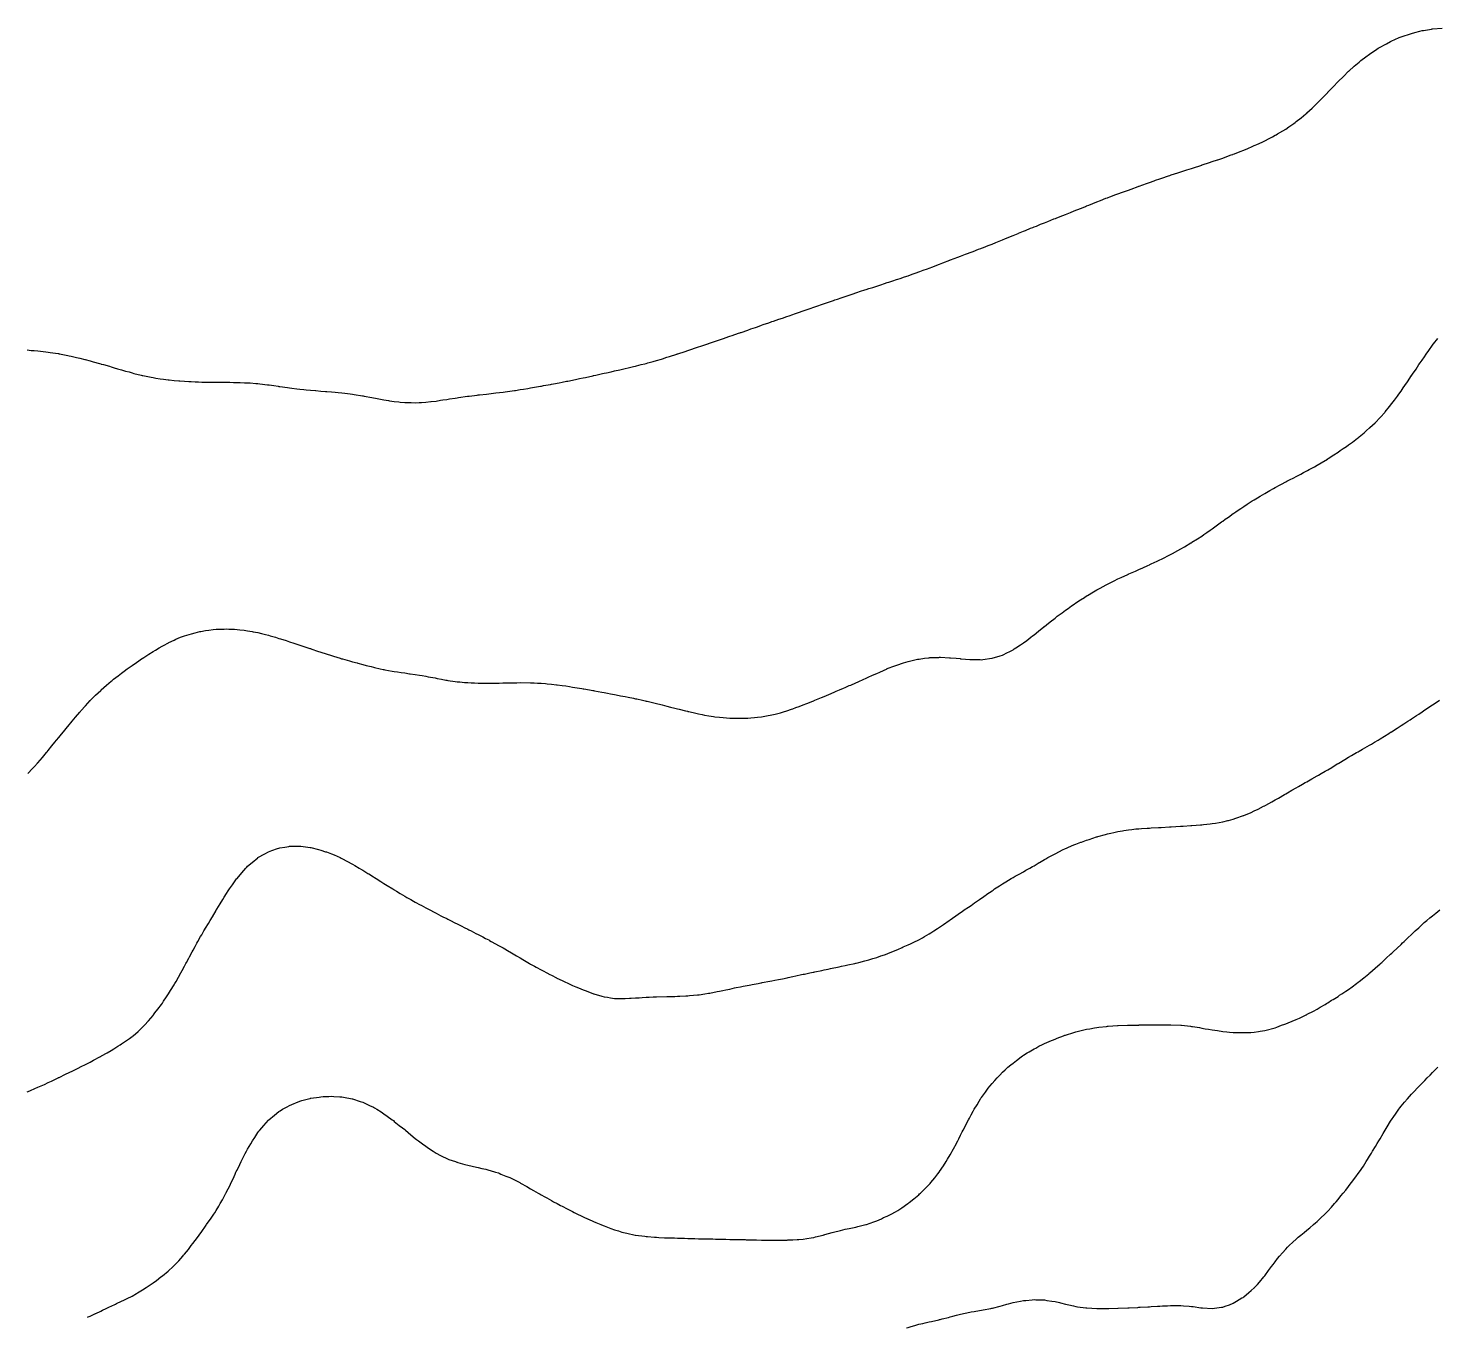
# Model space of a CAD drawing. Extents: x -717077 to -715000, y -984627 to -984000.
# Drawn here: x -715283.4 to -715149.2, y -984488.3 to -984364.4 of the extents above; entities that cross this region are included whole.
import ezdxf

# ---------------------------------------------------------------- set-up
doc = ezdxf.new("R2010")
doc.units = 0
doc.layers.add('buffer_B1_0_1_clip', color=7, linetype='Continuous')

msp = doc.modelspace()

# ---------------------------------------------------------------- linework, layer by layer
at = {"layer": 'buffer_B1_0_1_clip'}
for points in [[(-715283.49, -984395.1), (-715283.13, -984395.14), (-715282.83, -984395.16), (-715282.49, -984395.19), (-715282.22, -984395.23), (-715281.72, -984395.28), (-715281.49, -984395.31), (-715281.32, -984395.33), (-715280.55, -984395.45), (-715280.49, -984395.45), (-715280.46, -984395.46), (-715280.25, -984395.5), (-715279.62, -984395.62), (-715279.49, -984395.65), (-715279.3, -984395.69), (-715278.8, -984395.81), (-715278.49, -984395.88), (-715278, -984396.01), (-715277.98, -984396.02), (-715277.49, -984396.15), (-715277.21, -984396.22), (-715276.6, -984396.39), (-715276.49, -984396.42), (-715276.43, -984396.44), (-715276.22, -984396.5), (-715275.66, -984396.66), (-715275.49, -984396.71), (-715275.19, -984396.8), (-715274.88, -984396.89), (-715274.49, -984397.01), (-715274.11, -984397.11), (-715273.79, -984397.2), (-715273.49, -984397.28), (-715273.32, -984397.33), (-715272.62, -984397.5), (-715272.52, -984397.53), (-715272.49, -984397.53), (-715272.46, -984397.54), (-715271.69, -984397.7), (-715271.49, -984397.73), (-715271.22, -984397.78), (-715270.83, -984397.84), (-715270.49, -984397.89), (-715270.06, -984397.94), (-715269.95, -984397.95), (-715269.49, -984398), (-715269.04, -984398.04), (-715268.94, -984398.05), (-715268.49, -984398.09), (-715268.1, -984398.11), (-715267.87, -984398.12), (-715267.49, -984398.14), (-715267.15, -984398.15), (-715266.83, -984398.16), (-715266.49, -984398.17), (-715266.17, -984398.18), (-715265.82, -984398.18), (-715265.49, -984398.18), (-715265.17, -984398.18), (-715264.82, -984398.18), (-715264.49, -984398.18), (-715264.17, -984398.18), (-715263.81, -984398.19), (-715263.49, -984398.19), (-715263.19, -984398.2), (-715262.78, -984398.22), (-715262.49, -984398.23), (-715262.24, -984398.25), (-715261.7, -984398.29), (-715261.49, -984398.31), (-715261.32, -984398.33), (-715260.58, -984398.42), (-715260.49, -984398.43), (-715260.43, -984398.44), (-715259.97, -984398.5), (-715259.56, -984398.56), (-715259.49, -984398.57), (-715259.41, -984398.59), (-715258.68, -984398.69), (-715258.49, -984398.72), (-715258.25, -984398.75), (-715257.8, -984398.81), (-715257.49, -984398.84), (-715257.11, -984398.88), (-715256.9, -984398.9), (-715256.49, -984398.94), (-715256.01, -984398.98), (-715255.98, -984398.98), (-715255.49, -984399.02), (-715255.05, -984399.06), (-715254.93, -984399.07), (-715254.49, -984399.1), (-715254.13, -984399.14), (-715253.83, -984399.16), (-715253.49, -984399.2), (-715253.22, -984399.23), (-715252.7, -984399.29), (-715252.49, -984399.32), (-715252.33, -984399.34), (-715251.52, -984399.47), (-715251.49, -984399.48), (-715251.47, -984399.48), (-715251.37, -984399.5), (-715250.63, -984399.64), (-715250.49, -984399.67), (-715250.28, -984399.71), (-715249.8, -984399.8), (-715249.49, -984399.86), (-715249.06, -984399.93), (-715248.94, -984399.95), (-715248.49, -984400.02), (-715248.06, -984400.06), (-715247.92, -984400.08), (-715247.49, -984400.11), (-715247.11, -984400.12), (-715246.87, -984400.12), (-715246.49, -984400.13), (-715246.11, -984400.11), (-715245.89, -984400.1), (-715245.49, -984400.08), (-715245.02, -984400.03), (-715244.97, -984400.02), (-715244.49, -984399.97), (-715244.09, -984399.9), (-715243.87, -984399.87), (-715243.49, -984399.82), (-715243.22, -984399.77), (-715242.68, -984399.69), (-715242.49, -984399.66), (-715242.36, -984399.64), (-715241.52, -984399.52), (-715241.49, -984399.52), (-715241.48, -984399.52), (-715241.34, -984399.5), (-715240.59, -984399.41), (-715240.49, -984399.39), (-715240.37, -984399.38), (-715239.69, -984399.3), (-715239.24, -984399.25), (-715238.8, -984399.2), (-715238.1, -984399.11), (-715237.91, -984399.09), (-715237.49, -984399.03), (-715237.03, -984398.96), (-715236.94, -984398.95), (-715236.49, -984398.88), (-715236.16, -984398.83), (-715235.75, -984398.76), (-715235.49, -984398.72), (-715235.31, -984398.69), (-715234.54, -984398.55), (-715234.49, -984398.54), (-715234.46, -984398.54), (-715234.26, -984398.5), (-715233.61, -984398.38), (-715233.49, -984398.36), (-715233.31, -984398.32), (-715232.77, -984398.22), (-715232.49, -984398.16), (-715232.08, -984398.08), (-715231.94, -984398.06), (-715231.49, -984397.97), (-715231.1, -984397.89), (-715230.82, -984397.83), (-715230.49, -984397.77), (-715230.27, -984397.72), (-715229.55, -984397.56), (-715229.49, -984397.55), (-715229.45, -984397.54), (-715229.29, -984397.5), (-715228.64, -984397.36), (-715228.49, -984397.32), (-715228.26, -984397.27), (-715227.82, -984397.17), (-715227.49, -984397.1), (-715227, -984396.99), (-715226.98, -984396.98), (-715226.49, -984396.87), (-715226.19, -984396.8), (-715225.67, -984396.68), (-715225.49, -984396.63), (-715225.39, -984396.61), (-715224.96, -984396.5), (-715224.59, -984396.41), (-715224.49, -984396.38), (-715224.33, -984396.34), (-715223.8, -984396.2), (-715223.49, -984396.11), (-715223.02, -984395.97), (-715222.93, -984395.94), (-715222.49, -984395.8), (-715222.26, -984395.73), (-715221.56, -984395.5), (-715221.51, -984395.48), (-715221.49, -984395.48), (-715221.46, -984395.47), (-715220.76, -984395.24), (-715220.49, -984395.15), (-715220.01, -984394.99), (-715219.96, -984394.97), (-715219.49, -984394.81), (-715219.26, -984394.74), (-715218.58, -984394.5), (-715218.52, -984394.48), (-715218.49, -984394.47), (-715218.45, -984394.46), (-715217.76, -984394.23), (-715217.49, -984394.14), (-715217.02, -984393.98), (-715216.94, -984393.95), (-715216.49, -984393.8), (-715216.27, -984393.72), (-715215.66, -984393.5), (-715215.53, -984393.46), (-715215.49, -984393.45), (-715215.41, -984393.42), (-715214.79, -984393.2), (-715214.49, -984393.1), (-715214.05, -984392.95), (-715213.87, -984392.88), (-715213.49, -984392.75), (-715213.31, -984392.68), (-715212.79, -984392.5), (-715212.57, -984392.43), (-715212.49, -984392.4), (-715212.34, -984392.35), (-715211.82, -984392.17), (-715211.49, -984392.06), (-715211.07, -984391.92), (-715210.83, -984391.83), (-715210.49, -984391.72), (-715210.33, -984391.66), (-715209.87, -984391.5), (-715209.59, -984391.41), (-715209.49, -984391.37), (-715209.3, -984391.31), (-715208.84, -984391.15), (-715208.49, -984391.03), (-715208.1, -984390.89), (-715207.77, -984390.78), (-715207.36, -984390.63), (-715206.99, -984390.5), (-715206.62, -984390.38), (-715206.49, -984390.33), (-715206.24, -984390.25), (-715205.87, -984390.12), (-715205.49, -984390), (-715205.12, -984389.87), (-715204.73, -984389.74), (-715204.49, -984389.66), (-715204.38, -984389.62), (-715204.03, -984389.5), (-715203.62, -984389.37), (-715203.49, -984389.33), (-715203.24, -984389.25), (-715202.87, -984389.13), (-715202.49, -984389.01), (-715202.11, -984388.89), (-715201.76, -984388.77), (-715201.49, -984388.68), (-715201.35, -984388.64), (-715200.94, -984388.5), (-715200.6, -984388.39), (-715200.49, -984388.35), (-715200.27, -984388.28), (-715199.85, -984388.14), (-715199.49, -984388.02), (-715199.11, -984387.88), (-715198.74, -984387.75), (-715198.49, -984387.66), (-715198.38, -984387.62), (-715198.07, -984387.5), (-715197.65, -984387.35), (-715197.49, -984387.29), (-715197.15, -984387.16), (-715196.92, -984387.07), (-715196.49, -984386.91), (-715196.2, -984386.8), (-715195.53, -984386.53), (-715195.49, -984386.52), (-715195.48, -984386.52), (-715195.44, -984386.5), (-715194.75, -984386.25), (-715194.49, -984386.15), (-715194.02, -984385.97), (-715193.94, -984385.94), (-715193.49, -984385.78), (-715193.29, -984385.7), (-715192.77, -984385.5), (-715192.57, -984385.43), (-715192.49, -984385.4), (-715192.32, -984385.33), (-715191.85, -984385.15), (-715191.49, -984385.01), (-715191.13, -984384.86), (-715190.65, -984384.66), (-715190.49, -984384.59), (-715190.43, -984384.57), (-715190.27, -984384.5), (-715189.72, -984384.28), (-715189.49, -984384.19), (-715189.01, -984383.99), (-715188.96, -984383.97), (-715188.49, -984383.78), (-715188.3, -984383.7), (-715187.83, -984383.5), (-715187.59, -984383.41), (-715187.49, -984383.37), (-715187.27, -984383.28), (-715186.87, -984383.12), (-715186.49, -984382.97), (-715186.16, -984382.84), (-715185.6, -984382.61), (-715185.49, -984382.57), (-715185.45, -984382.55), (-715185.33, -984382.5), (-715184.73, -984382.27), (-715184.49, -984382.17), (-715184.01, -984381.98), (-715183.95, -984381.96), (-715183.49, -984381.77), (-715183.3, -984381.7), (-715182.82, -984381.5), (-715182.59, -984381.41), (-715182.49, -984381.37), (-715182.28, -984381.29), (-715181.87, -984381.13), (-715181.49, -984380.98), (-715181.15, -984380.84), (-715180.63, -984380.64), (-715180.49, -984380.59), (-715180.43, -984380.56), (-715180.27, -984380.5), (-715179.7, -984380.29), (-715179.49, -984380.21), (-715179.04, -984380.05), (-715178.97, -984380.02), (-715178.49, -984379.85), (-715178.24, -984379.76), (-715177.55, -984379.5), (-715177.51, -984379.49), (-715177.49, -984379.48), (-715177.46, -984379.47), (-715176.77, -984379.22), (-715176.49, -984379.12), (-715176.03, -984378.96), (-715175.91, -984378.92), (-715175.49, -984378.77), (-715175.29, -984378.71), (-715174.68, -984378.5), (-715174.54, -984378.45), (-715174.49, -984378.44), (-715174.4, -984378.41), (-715173.78, -984378.21), (-715173.49, -984378.11), (-715173.03, -984377.97), (-715172.92, -984377.93), (-715172.49, -984377.79), (-715172.27, -984377.72), (-715171.58, -984377.5), (-715171.51, -984377.48), (-715171.49, -984377.47), (-715171.45, -984377.46), (-715170.76, -984377.23), (-715170.49, -984377.14), (-715170.01, -984376.98), (-715169.95, -984376.96), (-715169.49, -984376.8), (-715169.27, -984376.72), (-715168.68, -984376.5), (-715168.54, -984376.45), (-715168.49, -984376.43), (-715168.38, -984376.39), (-715167.82, -984376.17), (-715167.49, -984376.04), (-715167.11, -984375.88), (-715166.69, -984375.7), (-715166.49, -984375.61), (-715166.41, -984375.58), (-715166.24, -984375.5), (-715165.73, -984375.27), (-715165.49, -984375.15), (-715165.06, -984374.93), (-715164.76, -984374.77), (-715164.49, -984374.63), (-715164.41, -984374.58), (-715164.28, -984374.5), (-715163.78, -984374.21), (-715163.49, -984374.03), (-715163.18, -984373.82), (-715162.73, -984373.5), (-715162.59, -984373.4), (-715162.49, -984373.33), (-715162.03, -984372.97), (-715161.58, -984372.59), (-715161.49, -984372.51), (-715161.49, -984372.51), (-715161.48, -984372.5), (-715160.96, -984372.03), (-715160.49, -984371.57), (-715160.46, -984371.54), (-715160.42, -984371.5), (-715159.96, -984371.04), (-715159.49, -984370.55), (-715159.47, -984370.53), (-715159.45, -984370.5), (-715158.98, -984370.02), (-715158.49, -984369.51), (-715158.49, -984369.5), (-715158.49, -984369.5), (-715157.98, -984369.01), (-715157.49, -984368.52), (-715157.48, -984368.51), (-715157.47, -984368.5), (-715156.95, -984368.04), (-715156.49, -984367.65), (-715156.41, -984367.58), (-715156.32, -984367.5), (-715155.85, -984367.15), (-715155.49, -984366.89), (-715155.27, -984366.73), (-715154.93, -984366.5), (-715154.66, -984366.33), (-715154.49, -984366.23), (-715154.02, -984365.97), (-715153.89, -984365.9), (-715153.49, -984365.68), (-715153.37, -984365.63), (-715153.1, -984365.5), (-715152.68, -984365.32), (-715152.49, -984365.24), (-715151.49, -984364.91), (-715151.17, -984364.82), (-715150.7, -984364.7), (-715150.49, -984364.65), (-715150.36, -984364.63), (-715149.6, -984364.5), (-715149.51, -984364.49), (-715149.49, -984364.48), (-715149.48, -984364.48), (-715148.58, -984364.41)], [(-715283.45, -984435.5), (-715282.98, -984435.01), (-715282.81, -984434.82), (-715282.53, -984434.5), (-715282.51, -984434.48), (-715282.49, -984434.46), (-715282.04, -984433.95), (-715281.67, -984433.5), (-715281.59, -984433.41), (-715281.49, -984433.29), (-715281.14, -984432.86), (-715280.86, -984432.5), (-715280.69, -984432.31), (-715280.49, -984432.07), (-715280.24, -984431.75), (-715280.04, -984431.5), (-715279.79, -984431.2), (-715279.49, -984430.84), (-715279.34, -984430.65), (-715279.22, -984430.5), (-715278.89, -984430.11), (-715278.49, -984429.64), (-715278.43, -984429.57), (-715278.38, -984429.5), (-715277.95, -984429.04), (-715277.49, -984428.54), (-715277.47, -984428.52), (-715277.45, -984428.5), (-715276.97, -984428.03), (-715276.49, -984427.56), (-715276.46, -984427.53), (-715276.43, -984427.5), (-715275.93, -984427.07), (-715275.49, -984426.69), (-715275.39, -984426.61), (-715275.26, -984426.5), (-715274.83, -984426.17), (-715274.49, -984425.91), (-715274.26, -984425.74), (-715273.95, -984425.5), (-715273.68, -984425.32), (-715273.49, -984425.19), (-715273.09, -984424.91), (-715272.51, -984424.5), (-715272.5, -984424.5), (-715272.49, -984424.49), (-715272.47, -984424.48), (-715271.89, -984424.11), (-715271.49, -984423.86), (-715271.27, -984423.72), (-715270.92, -984423.5), (-715270.64, -984423.35), (-715270.49, -984423.27), (-715270.02, -984423.03), (-715269.98, -984423.01), (-715269.49, -984422.77), (-715269.31, -984422.69), (-715268.87, -984422.5), (-715268.6, -984422.4), (-715268.49, -984422.36), (-715268.29, -984422.3), (-715267.84, -984422.16), (-715267.49, -984422.06), (-715267.03, -984421.96), (-715266.94, -984421.94), (-715266.49, -984421.85), (-715266.18, -984421.81), (-715265.76, -984421.77), (-715265.49, -984421.73), (-715265.27, -984421.73), (-715264.7, -984421.71), (-715264.49, -984421.7), (-715264.28, -984421.71), (-715263.73, -984421.74), (-715263.49, -984421.75), (-715263.21, -984421.78), (-715262.82, -984421.83), (-715262.49, -984421.87), (-715262.04, -984421.95), (-715261.96, -984421.97), (-715261.49, -984422.05), (-715261.14, -984422.14), (-715260.76, -984422.24), (-715260.49, -984422.3), (-715260.34, -984422.35), (-715259.81, -984422.5), (-715259.49, -984422.6), (-715259.35, -984422.65), (-715258.81, -984422.82), (-715258.49, -984422.92), (-715258.06, -984423.06), (-715257.87, -984423.13), (-715257.49, -984423.25), (-715257.3, -984423.31), (-715256.73, -984423.5), (-715256.55, -984423.56), (-715256.49, -984423.58), (-715256.37, -984423.62), (-715255.81, -984423.81), (-715255.49, -984423.92), (-715254.49, -984424.24), (-715254.29, -984424.3), (-715253.64, -984424.5), (-715253.53, -984424.54), (-715253.49, -984424.55), (-715253.43, -984424.56), (-715252.75, -984424.76), (-715252.49, -984424.83), (-715252.04, -984424.95), (-715251.96, -984424.97), (-715251.49, -984425.1), (-715251.17, -984425.18), (-715250.69, -984425.3), (-715250.49, -984425.35), (-715250.37, -984425.38), (-715249.83, -984425.5), (-715249.56, -984425.56), (-715249.49, -984425.58), (-715249.4, -984425.59), (-715248.71, -984425.72), (-715248.49, -984425.75), (-715248.2, -984425.8), (-715247.84, -984425.85), (-715247.49, -984425.9), (-715247.03, -984425.97), (-715246.97, -984425.98), (-715246.49, -984426.04), (-715246.1, -984426.11), (-715245.84, -984426.15), (-715245.49, -984426.21), (-715245.25, -984426.26), (-715244.61, -984426.38), (-715244.49, -984426.41), (-715244.41, -984426.42), (-715243.98, -984426.5), (-715243.57, -984426.58), (-715243.49, -984426.6), (-715243.38, -984426.61), (-715242.7, -984426.71), (-715242.49, -984426.74), (-715242.24, -984426.76), (-715241.79, -984426.8), (-715241.49, -984426.82), (-715241.16, -984426.84), (-715240.84, -984426.85), (-715240.49, -984426.86), (-715240.13, -984426.87), (-715239.86, -984426.87), (-715239.49, -984426.87), (-715239.13, -984426.87), (-715238.86, -984426.87), (-715238.49, -984426.86), (-715238.14, -984426.85), (-715237.84, -984426.85), (-715237.49, -984426.84), (-715237.16, -984426.83), (-715236.82, -984426.83), (-715236.49, -984426.82), (-715235.49, -984426.83), (-715235.15, -984426.85), (-715234.85, -984426.86), (-715234.49, -984426.88), (-715234.08, -984426.91), (-715233.92, -984426.93), (-715233.49, -984426.97), (-715233.02, -984427.02), (-715232.96, -984427.03), (-715232.49, -984427.09), (-715232.14, -984427.14), (-715231.8, -984427.2), (-715231.49, -984427.24), (-715231.27, -984427.28), (-715230.61, -984427.38), (-715230.49, -984427.4), (-715230.41, -984427.41), (-715229.87, -984427.5), (-715229.55, -984427.56), (-715229.49, -984427.57), (-715229.41, -984427.59), (-715228.71, -984427.72), (-715228.49, -984427.76), (-715228.17, -984427.82), (-715227.87, -984427.88), (-715227.49, -984427.96), (-715227.04, -984428.05), (-715226.93, -984428.07), (-715226.49, -984428.15), (-715226.2, -984428.21), (-715225.68, -984428.32), (-715225.49, -984428.36), (-715225.37, -984428.38), (-715224.83, -984428.5), (-715224.56, -984428.56), (-715224.49, -984428.58), (-715224.39, -984428.6), (-715223.75, -984428.76), (-715223.49, -984428.82), (-715223.07, -984428.92), (-715222.95, -984428.95), (-715222.49, -984429.06), (-715222.14, -984429.15), (-715221.74, -984429.25), (-715221.49, -984429.31), (-715221.34, -984429.35), (-715220.74, -984429.5), (-715220.54, -984429.55), (-715220.49, -984429.56), (-715220.41, -984429.58), (-715219.73, -984429.74), (-715219.49, -984429.8), (-715219.13, -984429.87), (-715218.9, -984429.91), (-715218.49, -984429.99), (-715218.04, -984430.05), (-715217.93, -984430.07), (-715217.49, -984430.12), (-715217.14, -984430.15), (-715216.82, -984430.18), (-715216.49, -984430.2), (-715216.2, -984430.21), (-715215.78, -984430.22), (-715215.49, -984430.22), (-715215.21, -984430.21), (-715214.79, -984430.2), (-715214.49, -984430.19), (-715214.15, -984430.15), (-715213.87, -984430.13), (-715213.49, -984430.09), (-715213, -984430), (-715212.99, -984429.99), (-715212.49, -984429.9), (-715212.17, -984429.82), (-715211.68, -984429.69), (-715211.49, -984429.64), (-715211.39, -984429.61), (-715211.06, -984429.5), (-715210.63, -984429.36), (-715210.49, -984429.32), (-715210.21, -984429.21), (-715209.89, -984429.1), (-715209.49, -984428.95), (-715209.17, -984428.82), (-715208.57, -984428.58), (-715208.49, -984428.55), (-715208.46, -984428.53), (-715208.39, -984428.5), (-715207.76, -984428.24), (-715207.49, -984428.13), (-715207.06, -984427.94), (-715206.84, -984427.85), (-715206.49, -984427.7), (-715206.35, -984427.64), (-715206.03, -984427.5), (-715205.65, -984427.34), (-715205.49, -984427.28), (-715205.11, -984427.11), (-715204.95, -984427.05), (-715204.49, -984426.85), (-715204.25, -984426.74), (-715203.73, -984426.5), (-715203.57, -984426.43), (-715203.49, -984426.4), (-715203.3, -984426.31), (-715202.88, -984426.12), (-715202.49, -984425.94), (-715202.19, -984425.81), (-715201.51, -984425.5), (-715201.5, -984425.5), (-715201.49, -984425.49), (-715201.48, -984425.49), (-715200.77, -984425.22), (-715200.49, -984425.11), (-715200.03, -984424.97), (-715199.93, -984424.93), (-715199.49, -984424.8), (-715199.25, -984424.74), (-715198.59, -984424.59), (-715198.49, -984424.57), (-715198.43, -984424.57), (-715197.93, -984424.5), (-715197.54, -984424.45), (-715197.49, -984424.45), (-715197.44, -984424.44), (-715196.58, -984424.42), (-715196.49, -984424.41), (-715196.4, -984424.41), (-715195.54, -984424.45), (-715195.49, -984424.45), (-715195.45, -984424.45), (-715194.9, -984424.5), (-715194.53, -984424.53), (-715194.49, -984424.54), (-715194.45, -984424.54), (-715193.6, -984424.61), (-715193.49, -984424.63), (-715193.36, -984424.63), (-715192.62, -984424.63), (-715192.49, -984424.64), (-715192.37, -984424.63), (-715191.5, -984424.5), (-715191.49, -984424.5), (-715191.49, -984424.5), (-715191.48, -984424.5), (-715190.72, -984424.27), (-715190.49, -984424.19), (-715190.03, -984423.96), (-715189.87, -984423.88), (-715189.49, -984423.69), (-715189.38, -984423.61), (-715189.21, -984423.5), (-715188.78, -984423.22), (-715188.49, -984423.03), (-715188.19, -984422.8), (-715187.81, -984422.5), (-715187.63, -984422.37), (-715187.49, -984422.27), (-715187.07, -984421.93), (-715186.54, -984421.5), (-715186.52, -984421.48), (-715186.49, -984421.46), (-715186.31, -984421.32), (-715185.96, -984421.04), (-715185.49, -984420.67), (-715185.4, -984420.6), (-715185.27, -984420.5), (-715184.82, -984420.17), (-715184.49, -984419.92), (-715184.25, -984419.75), (-715183.91, -984419.5), (-715183.66, -984419.33), (-715183.49, -984419.22), (-715183.06, -984418.94), (-715182.68, -984418.69), (-715182.49, -984418.56), (-715182.45, -984418.54), (-715182.39, -984418.5), (-715181.82, -984418.17), (-715181.49, -984417.98), (-715181.18, -984417.81), (-715180.62, -984417.5), (-715180.54, -984417.46), (-715180.49, -984417.44), (-715180.37, -984417.37), (-715179.86, -984417.13), (-715179.49, -984416.94), (-715179.19, -984416.81), (-715178.55, -984416.5), (-715178.51, -984416.48), (-715178.49, -984416.47), (-715178.45, -984416.45), (-715177.81, -984416.18), (-715177.49, -984416.04), (-715177.12, -984415.87), (-715176.64, -984415.64), (-715176.49, -984415.58), (-715176.44, -984415.56), (-715176.33, -984415.5), (-715175.75, -984415.24), (-715175.08, -984414.92), (-715174.72, -984414.73), (-715174.49, -984414.61), (-715174.42, -984414.58), (-715174.29, -984414.5), (-715173.77, -984414.23), (-715173.49, -984414.07), (-715173.13, -984413.86), (-715172.53, -984413.5), (-715172.51, -984413.49), (-715172.49, -984413.48), (-715172.43, -984413.44), (-715171.89, -984413.1), (-715171.49, -984412.85), (-715171.29, -984412.71), (-715171.01, -984412.5), (-715170.7, -984412.3), (-715170.49, -984412.15), (-715170.11, -984411.88), (-715169.6, -984411.5), (-715169.54, -984411.46), (-715169.49, -984411.43), (-715169.25, -984411.25), (-715168.95, -984411.04), (-715168.49, -984410.71), (-715168.37, -984410.63), (-715168.2, -984410.5), (-715167.77, -984410.22), (-715167.49, -984410.03), (-715167.17, -984409.82), (-715166.68, -984409.5), (-715166.57, -984409.43), (-715166.49, -984409.38), (-715166.19, -984409.2), (-715165.94, -984409.05), (-715165.49, -984408.78), (-715165.31, -984408.68), (-715165, -984408.5), (-715164.67, -984408.32), (-715164.49, -984408.22), (-715164.02, -984407.97), (-715163.89, -984407.9), (-715163.49, -984407.68), (-715163.37, -984407.62), (-715163.14, -984407.5), (-715162.71, -984407.28), (-715162.49, -984407.16), (-715162.05, -984406.94), (-715161.78, -984406.79), (-715161.49, -984406.64), (-715161.4, -984406.59), (-715161.24, -984406.5), (-715160.75, -984406.24), (-715160.49, -984406.09), (-715160.12, -984405.87), (-715159.52, -984405.5), (-715159.5, -984405.49), (-715159.49, -984405.48), (-715159.45, -984405.46), (-715158.89, -984405.11), (-715158.49, -984404.84), (-715158.29, -984404.7), (-715158, -984404.5), (-715157.7, -984404.3), (-715157.49, -984404.14), (-715157.12, -984403.88), (-715156.64, -984403.5), (-715156.56, -984403.44), (-715156.49, -984403.38), (-715156.01, -984402.99), (-715155.78, -984402.78), (-715155.49, -984402.53), (-715155.48, -984402.52), (-715155.46, -984402.5), (-715154.96, -984402.04), (-715154.49, -984401.55), (-715154.47, -984401.53), (-715154.45, -984401.5), (-715154.05, -984401.06), (-715154, -984401), (-715153.6, -984400.5), (-715153.55, -984400.45), (-715153.49, -984400.38), (-715153.11, -984399.88), (-715152.84, -984399.5), (-715152.69, -984399.3), (-715152.49, -984399.02), (-715152.28, -984398.72), (-715152.14, -984398.5), (-715151.87, -984398.13), (-715151.49, -984397.55), (-715151.47, -984397.52), (-715151.46, -984397.5), (-715151.39, -984397.4), (-715151.06, -984396.93), (-715150.79, -984396.5), (-715150.66, -984396.33), (-715150.49, -984396.08), (-715150.26, -984395.74), (-715150.11, -984395.5), (-715149.85, -984395.15), (-715149.49, -984394.64), (-715149.44, -984394.56), (-715149.4, -984394.5), (-715148.99, -984394)], [(-715283.49, -984465.85), (-715283.25, -984465.75), (-715282.71, -984465.5), (-715282.56, -984465.44), (-715282.49, -984465.41), (-715282.32, -984465.33), (-715281.86, -984465.13), (-715281.49, -984464.96), (-715281.18, -984464.82), (-715280.53, -984464.5), (-715280.51, -984464.49), (-715280.49, -984464.48), (-715280.46, -984464.47), (-715279.83, -984464.17), (-715279.49, -984464), (-715279.16, -984463.84), (-715278.5, -984463.51), (-715278.49, -984463.5), (-715278.49, -984463.5), (-715278.49, -984463.5), (-715277.82, -984463.17), (-715277.49, -984463), (-715277.16, -984462.83), (-715276.56, -984462.5), (-715276.52, -984462.48), (-715276.49, -984462.47), (-715276.41, -984462.42), (-715275.88, -984462.12), (-715275.49, -984461.9), (-715275.25, -984461.75), (-715274.86, -984461.5), (-715274.63, -984461.36), (-715274.49, -984461.27), (-715274.04, -984460.96), (-715273.74, -984460.75), (-715273.49, -984460.57), (-715273.45, -984460.54), (-715273.4, -984460.5), (-715272.91, -984460.08), (-715272.49, -984459.69), (-715272.4, -984459.59), (-715272.32, -984459.5), (-715271.93, -984459.07), (-715271.49, -984458.56), (-715271.47, -984458.53), (-715271.45, -984458.5), (-715271.32, -984458.32), (-715271.04, -984457.96), (-715270.7, -984457.5), (-715270.61, -984457.38), (-715270.49, -984457.21), (-715270.21, -984456.78), (-715270.03, -984456.5), (-715269.82, -984456.18), (-715269.49, -984455.65), (-715269.44, -984455.56), (-715269.41, -984455.5), (-715269.3, -984455.31), (-715269.08, -984454.92), (-715268.85, -984454.5), (-715268.72, -984454.27), (-715268.49, -984453.85), (-715268.37, -984453.62), (-715268.31, -984453.5), (-715268.1, -984453.11), (-715268.02, -984452.97), (-715267.78, -984452.5), (-715267.68, -984452.32), (-715267.49, -984451.98), (-715267.32, -984451.67), (-715267.23, -984451.5), (-715266.96, -984451.04), (-715266.86, -984450.87), (-715266.65, -984450.5), (-715266.59, -984450.4), (-715266.49, -984450.23), (-715266.22, -984449.78), (-715266.05, -984449.5), (-715265.84, -984449.15), (-715265.49, -984448.54), (-715265.48, -984448.52), (-715265.47, -984448.5), (-715265.42, -984448.43), (-715265.09, -984447.91), (-715264.85, -984447.5), (-715264.71, -984447.29), (-715264.49, -984446.94), (-715264.32, -984446.68), (-715264.21, -984446.5), (-715263.91, -984446.09), (-715263.53, -984445.54), (-715263.51, -984445.5), (-715263.5, -984445.49), (-715263.49, -984445.49), (-715263.04, -984444.96), (-715262.66, -984444.5), (-715262.57, -984444.42), (-715262.49, -984444.34), (-715262.04, -984443.96), (-715261.51, -984443.52), (-715261.49, -984443.5), (-715261.49, -984443.5), (-715261.49, -984443.5), (-715260.85, -984443.14), (-715260.49, -984442.95), (-715260.16, -984442.83), (-715259.64, -984442.65), (-715259.49, -984442.6), (-715259.41, -984442.58), (-715258.94, -984442.5), (-715258.55, -984442.44), (-715258.49, -984442.43), (-715258.42, -984442.43), (-715257.58, -984442.42), (-715257.49, -984442.42), (-715257.42, -984442.42), (-715256.74, -984442.5), (-715256.52, -984442.53), (-715256.49, -984442.53), (-715256.45, -984442.54), (-715255.72, -984442.73), (-715255.49, -984442.79), (-715255.05, -984442.95), (-715254.97, -984442.97), (-715254.49, -984443.14), (-715254.24, -984443.25), (-715253.67, -984443.5), (-715253.55, -984443.56), (-715253.49, -984443.59), (-715252.49, -984444.13), (-715252.26, -984444.27), (-715251.84, -984444.5), (-715251.63, -984444.63), (-715251.49, -984444.72), (-715251.01, -984445.02), (-715250.93, -984445.07), (-715250.49, -984445.33), (-715250.39, -984445.4), (-715250.21, -984445.5), (-715249.78, -984445.79), (-715249.49, -984445.97), (-715249.17, -984446.17), (-715248.63, -984446.5), (-715248.55, -984446.55), (-715248.49, -984446.59), (-715248.28, -984446.72), (-715247.93, -984446.93), (-715247.49, -984447.19), (-715247.3, -984447.3), (-715246.93, -984447.5), (-715246.65, -984447.66), (-715246.49, -984447.75), (-715246.01, -984448.02), (-715245.94, -984448.05), (-715245.49, -984448.29), (-715245.36, -984448.36), (-715245.09, -984448.5), (-715244.7, -984448.71), (-715244.49, -984448.81), (-715244.04, -984449.05), (-715243.85, -984449.14), (-715243.49, -984449.32), (-715243.38, -984449.38), (-715243.14, -984449.5), (-715242.71, -984449.72), (-715242.49, -984449.83), (-715242.05, -984450.06), (-715241.83, -984450.17), (-715241.49, -984450.33), (-715241.38, -984450.39), (-715241.16, -984450.5), (-715240.72, -984450.73), (-715240.49, -984450.84), (-715240.06, -984451.07), (-715239.78, -984451.21), (-715239.49, -984451.36), (-715239.4, -984451.41), (-715239.24, -984451.5), (-715238.49, -984451.91), (-715238.12, -984452.12), (-715237.54, -984452.45), (-715237.49, -984452.48), (-715237.48, -984452.49), (-715237.46, -984452.5), (-715236.85, -984452.86), (-715236.49, -984453.08), (-715236.23, -984453.23), (-715235.77, -984453.5), (-715235.6, -984453.6), (-715235.49, -984453.66), (-715235.13, -984453.87), (-715234.96, -984453.96), (-715234.49, -984454.22), (-715234.31, -984454.31), (-715233.94, -984454.5), (-715233.65, -984454.66), (-715233.49, -984454.73), (-715233.04, -984454.96), (-715232.98, -984454.99), (-715232.49, -984455.22), (-715232.3, -984455.31), (-715231.89, -984455.5), (-715231.62, -984455.63), (-715231.49, -984455.69), (-715231.17, -984455.82), (-715230.92, -984455.93), (-715230.49, -984456.12), (-715230.21, -984456.22), (-715229.51, -984456.49), (-715229.49, -984456.49), (-715229.49, -984456.49), (-715229.46, -984456.5), (-715228.71, -984456.71), (-715228.49, -984456.78), (-715228.17, -984456.83), (-715227.87, -984456.87), (-715227.49, -984456.93), (-715227.06, -984456.93), (-715226.93, -984456.94), (-715226.49, -984456.94), (-715226.08, -984456.92), (-715225.91, -984456.91), (-715225.49, -984456.89), (-715225.13, -984456.87), (-715224.85, -984456.85), (-715224.49, -984456.83), (-715224.18, -984456.82), (-715223.8, -984456.8), (-715223.49, -984456.79), (-715222.49, -984456.76), (-715222.24, -984456.76), (-715221.73, -984456.74), (-715221.49, -984456.73), (-715221.27, -984456.72), (-715220.68, -984456.69), (-715220.49, -984456.68), (-715220.33, -984456.67), (-715219.59, -984456.59), (-715219.49, -984456.59), (-715219.42, -984456.58), (-715218.89, -984456.5), (-715218.54, -984456.45), (-715218.49, -984456.45), (-715218.42, -984456.43), (-715217.7, -984456.29), (-715217.49, -984456.25), (-715217.18, -984456.19), (-715216.88, -984456.12), (-715216.49, -984456.04), (-715216.05, -984455.94), (-715215.9, -984455.91), (-715215.49, -984455.82), (-715215.23, -984455.77), (-715214.65, -984455.66), (-715214.49, -984455.63), (-715214.38, -984455.61), (-715213.79, -984455.5), (-715213.54, -984455.46), (-715213.49, -984455.45), (-715213.43, -984455.43), (-715212.69, -984455.3), (-715212.49, -984455.27), (-715212.2, -984455.21), (-715211.85, -984455.14), (-715211.49, -984455.07), (-715211.03, -984454.97), (-715210.94, -984454.95), (-715210.49, -984454.85), (-715210.21, -984454.79), (-715209.66, -984454.67), (-715209.49, -984454.63), (-715209.39, -984454.61), (-715208.88, -984454.5), (-715208.56, -984454.43), (-715208.49, -984454.42), (-715208.39, -984454.4), (-715207.73, -984454.26), (-715207.49, -984454.22), (-715207.13, -984454.14), (-715206.9, -984454.09), (-715206.08, -984453.91), (-715205.86, -984453.87), (-715205.49, -984453.79), (-715205.26, -984453.74), (-715204.58, -984453.59), (-715204.49, -984453.57), (-715204.44, -984453.56), (-715204.2, -984453.5), (-715203.63, -984453.36), (-715203.49, -984453.33), (-715203.25, -984453.26), (-715202.85, -984453.14), (-715202.49, -984453.03), (-715202.1, -984452.89), (-715201.76, -984452.77), (-715201.49, -984452.67), (-715201.37, -984452.62), (-715200.49, -984452.27), (-715200.08, -984452.09), (-715199.96, -984452.03), (-715199.49, -984451.83), (-715199.27, -984451.72), (-715198.81, -984451.5), (-715198.6, -984451.4), (-715198.49, -984451.35), (-715198.14, -984451.15), (-715197.95, -984451.04), (-715197.49, -984450.79), (-715197.32, -984450.68), (-715197.05, -984450.5), (-715196.71, -984450.28), (-715196.49, -984450.14), (-715196.12, -984449.88), (-715195.59, -984449.5), (-715195.53, -984449.46), (-715195.49, -984449.44), (-715195.28, -984449.29), (-715194.94, -984449.05), (-715194.49, -984448.74), (-715194.35, -984448.64), (-715194.14, -984448.5), (-715193.75, -984448.24), (-715193.49, -984448.06), (-715193.16, -984447.83), (-715192.69, -984447.5), (-715192.57, -984447.42), (-715192.49, -984447.37), (-715192.06, -984447.07), (-715191.98, -984447.01), (-715191.49, -984446.67), (-715191.39, -984446.6), (-715191.25, -984446.5), (-715190.79, -984446.2), (-715190.49, -984446.01), (-715190.18, -984445.82), (-715189.66, -984445.5), (-715189.55, -984445.44), (-715189.49, -984445.41), (-715189.28, -984445.29), (-715188.91, -984445.08), (-715188.49, -984444.85), (-715188.27, -984444.72), (-715187.9, -984444.5), (-715187.64, -984444.36), (-715187.49, -984444.28), (-715187, -984443.99), (-715186.97, -984443.97), (-715186.49, -984443.7), (-715186.37, -984443.62), (-715186.17, -984443.5), (-715185.73, -984443.27), (-715185.49, -984443.14), (-715185.07, -984442.93), (-715184.77, -984442.78), (-715184.49, -984442.64), (-715184.4, -984442.6), (-715184.19, -984442.5), (-715183.7, -984442.3), (-715183.49, -984442.22), (-715183.04, -984442.05), (-715182.97, -984442.02), (-715182.49, -984441.85), (-715182.23, -984441.77), (-715181.53, -984441.54), (-715181.49, -984441.52), (-715181.48, -984441.52), (-715181.42, -984441.5), (-715180.69, -984441.3), (-715180.49, -984441.25), (-715180.17, -984441.18), (-715179.89, -984441.11), (-715179.49, -984441.02), (-715179.05, -984440.95), (-715178.92, -984440.92), (-715178.49, -984440.86), (-715178.17, -984440.83), (-715177.77, -984440.78), (-715177.49, -984440.75), (-715177.25, -984440.74), (-715176.69, -984440.7), (-715176.49, -984440.69), (-715176.32, -984440.68), (-715175.63, -984440.64), (-715175.49, -984440.63), (-715175.37, -984440.63), (-715174.57, -984440.58), (-715174.42, -984440.57), (-715173.51, -984440.52), (-715173.49, -984440.52), (-715173.48, -984440.52), (-715173.27, -984440.5), (-715172.54, -984440.45), (-715172.49, -984440.45), (-715172.43, -984440.44), (-715171.61, -984440.38), (-715171.49, -984440.37), (-715171.34, -984440.35), (-715170.71, -984440.29), (-715170.49, -984440.26), (-715170.2, -984440.21), (-715169.84, -984440.16), (-715169.49, -984440.09), (-715169.02, -984439.98), (-715168.95, -984439.96), (-715168.49, -984439.84), (-715168.24, -984439.76), (-715167.52, -984439.5), (-715167.5, -984439.49), (-715167.49, -984439.49), (-715167.48, -984439.48), (-715166.8, -984439.2), (-715166.49, -984439.06), (-715166.12, -984438.88), (-715165.6, -984438.61), (-715165.49, -984438.56), (-715165.46, -984438.54), (-715165.4, -984438.5), (-715164.81, -984438.19), (-715164.49, -984438.01), (-715164.17, -984437.83), (-715163.62, -984437.5), (-715163.54, -984437.46), (-715163.49, -984437.43), (-715163.33, -984437.34), (-715162.9, -984437.09), (-715162.49, -984436.86), (-715162.27, -984436.73), (-715161.88, -984436.5), (-715161.63, -984436.36), (-715161.49, -984436.29), (-715161.01, -984436.01), (-715160.99, -984436), (-715160.49, -984435.72), (-715160.35, -984435.64), (-715160.12, -984435.5), (-715159.72, -984435.27), (-715159.49, -984435.14), (-715159.09, -984434.9), (-715158.57, -984434.58), (-715158.49, -984434.53), (-715158.47, -984434.52), (-715158.44, -984434.5), (-715157.85, -984434.15), (-715157.49, -984433.93), (-715157.22, -984433.78), (-715156.75, -984433.5), (-715156.59, -984433.41), (-715156.49, -984433.35), (-715156.16, -984433.16), (-715155.95, -984433.05), (-715155.49, -984432.78), (-715155.31, -984432.68), (-715155.01, -984432.5), (-715154.69, -984432.31), (-715154.49, -984432.19), (-715154.07, -984431.93), (-715153.67, -984431.67), (-715153.49, -984431.56), (-715153.45, -984431.54), (-715153.4, -984431.5), (-715152.85, -984431.15), (-715152.49, -984430.92), (-715152.24, -984430.76), (-715151.85, -984430.5), (-715151.63, -984430.36), (-715151.49, -984430.27), (-715151.03, -984429.96), (-715150.81, -984429.82), (-715150.49, -984429.61), (-715150.34, -984429.5), (-715149.83, -984429.17), (-715149.49, -984428.94), (-715149.23, -984428.77), (-715148.82, -984428.5)], [(-715277.76, -984487.34), (-715277.68, -984487.31), (-715277.49, -984487.22), (-715277, -984486.99), (-715276.96, -984486.97), (-715276.49, -984486.75), (-715276.32, -984486.67), (-715275.96, -984486.5), (-715275.64, -984486.35), (-715275.49, -984486.28), (-715275.07, -984486.08), (-715274.97, -984486.03), (-715274.49, -984485.8), (-715274.28, -984485.71), (-715273.84, -984485.5), (-715273.61, -984485.38), (-715273.49, -984485.32), (-715273.07, -984485.07), (-715272.97, -984485.02), (-715272.49, -984484.73), (-715272.14, -984484.5), (-715271.76, -984484.24), (-715271.49, -984484.05), (-715271.18, -984483.82), (-715270.75, -984483.5), (-715270.61, -984483.39), (-715270.06, -984482.93), (-715269.58, -984482.5), (-715269.54, -984482.46), (-715269.49, -984482.41), (-715269.05, -984481.95), (-715268.65, -984481.5), (-715268.58, -984481.42), (-715268.49, -984481.32), (-715268.13, -984480.87), (-715267.86, -984480.5), (-715267.7, -984480.3), (-715267.49, -984480.02), (-715267.27, -984479.72), (-715267.11, -984479.5), (-715266.85, -984479.15), (-715266.49, -984478.64), (-715266.43, -984478.56), (-715266.39, -984478.5), (-715266.13, -984478.14), (-715266.02, -984477.98), (-715265.7, -984477.5), (-715265.62, -984477.38), (-715265.49, -984477.17), (-715265.23, -984476.76), (-715265.09, -984476.5), (-715264.87, -984476.13), (-715264.61, -984475.62), (-715264.55, -984475.5), (-715264.53, -984475.46), (-715264.49, -984475.39), (-715264.19, -984474.81), (-715264.05, -984474.5), (-715263.87, -984474.13), (-715263.68, -984473.68), (-715263.59, -984473.5), (-715263.56, -984473.44), (-715263.49, -984473.3), (-715263.23, -984472.77), (-715263.11, -984472.5), (-715262.89, -984472.1), (-715262.7, -984471.71), (-715262.6, -984471.5), (-715262.56, -984471.44), (-715262.49, -984471.32), (-715262.18, -984470.81), (-715262.01, -984470.5), (-715261.8, -984470.2), (-715261.49, -984469.73), (-715261.4, -984469.6), (-715261.33, -984469.5), (-715260.94, -984469.05), (-715260.49, -984468.53), (-715260.48, -984468.52), (-715260.46, -984468.5), (-715259.93, -984468.07), (-715259.49, -984467.72), (-715259.36, -984467.64), (-715259.14, -984467.5), (-715258.72, -984467.27), (-715258.49, -984467.14), (-715258.04, -984466.96), (-715257.88, -984466.89), (-715257.49, -984466.73), (-715257.31, -984466.68), (-715256.66, -984466.5), (-715256.53, -984466.47), (-715256.49, -984466.46), (-715256.44, -984466.45), (-715255.66, -984466.34), (-715255.49, -984466.31), (-715255.29, -984466.3), (-715254.72, -984466.28), (-715254.49, -984466.27), (-715254.27, -984466.28), (-715253.68, -984466.31), (-715253.49, -984466.32), (-715253.34, -984466.35), (-715252.5, -984466.5), (-715252.49, -984466.5), (-715252.49, -984466.5), (-715252.48, -984466.5), (-715251.74, -984466.75), (-715251.49, -984466.84), (-715251.04, -984467.05), (-715250.86, -984467.14), (-715250.49, -984467.31), (-715250.37, -984467.38), (-715250.15, -984467.5), (-715249.75, -984467.76), (-715249.49, -984467.93), (-715249.16, -984468.17), (-715248.68, -984468.5), (-715248.58, -984468.59), (-715248.49, -984468.66), (-715248.03, -984469.04), (-715247.72, -984469.28), (-715247.49, -984469.45), (-715247.47, -984469.47), (-715247.43, -984469.5), (-715246.93, -984469.93), (-715246.49, -984470.28), (-715246.37, -984470.38), (-715246.19, -984470.5), (-715245.81, -984470.81), (-715245.49, -984471.04), (-715245.22, -984471.23), (-715244.79, -984471.5), (-715244.61, -984471.62), (-715244.49, -984471.69), (-715244.09, -984471.91), (-715243.97, -984471.97), (-715243.49, -984472.2), (-715243.28, -984472.29), (-715242.66, -984472.5), (-715242.54, -984472.55), (-715242.49, -984472.56), (-715242.42, -984472.58), (-715241.76, -984472.77), (-715241.49, -984472.83), (-715241.06, -984472.93), (-715240.95, -984472.96), (-715240.49, -984473.06), (-715240.14, -984473.15), (-715239.76, -984473.23), (-715239.49, -984473.3), (-715239.34, -984473.35), (-715238.83, -984473.5), (-715238.57, -984473.58), (-715238.49, -984473.61), (-715238.32, -984473.68), (-715237.86, -984473.87), (-715237.49, -984474.02), (-715237.17, -984474.18), (-715236.52, -984474.5), (-715236.49, -984474.52), (-715236.46, -984474.54), (-715235.87, -984474.88), (-715235.49, -984475.09), (-715235.23, -984475.24), (-715234.76, -984475.5), (-715234.59, -984475.6), (-715234.49, -984475.66), (-715234.13, -984475.86), (-715233.96, -984475.96), (-715233.49, -984476.21), (-715233.31, -984476.32), (-715232.95, -984476.5), (-715232.66, -984476.67), (-715232.49, -984476.75), (-715232, -984477.01), (-715231.96, -984477.03), (-715231.49, -984477.27), (-715231.34, -984477.35), (-715231.03, -984477.5), (-715230.67, -984477.68), (-715230.49, -984477.76), (-715230.01, -984477.98), (-715229.99, -984478), (-715229.49, -984478.22), (-715229.29, -984478.3), (-715228.79, -984478.5), (-715228.58, -984478.59), (-715228.49, -984478.62), (-715228.31, -984478.69), (-715227.85, -984478.86), (-715227.49, -984478.99), (-715227.1, -984479.11), (-715226.79, -984479.21), (-715226.49, -984479.3), (-715226.33, -984479.33), (-715225.52, -984479.5), (-715225.5, -984479.51), (-715225.49, -984479.51), (-715225.49, -984479.51), (-715224.61, -984479.62), (-715224.49, -984479.63), (-715224.35, -984479.64), (-715223.69, -984479.7), (-715223.49, -984479.71), (-715223.28, -984479.72), (-715222.74, -984479.75), (-715222.49, -984479.76), (-715222.23, -984479.76), (-715221.78, -984479.78), (-715221.49, -984479.79), (-715221.2, -984479.8), (-715220.81, -984479.81), (-715220.49, -984479.82), (-715220.17, -984479.83), (-715219.83, -984479.84), (-715219.49, -984479.85), (-715219.14, -984479.85), (-715218.85, -984479.86), (-715218.49, -984479.87), (-715218.12, -984479.87), (-715217.87, -984479.88), (-715217.49, -984479.89), (-715217.1, -984479.9), (-715216.89, -984479.9), (-715216.49, -984479.91), (-715216.08, -984479.92), (-715215.92, -984479.92), (-715215.49, -984479.93), (-715215.05, -984479.94), (-715214.94, -984479.95), (-715214.49, -984479.96), (-715214.03, -984479.97), (-715213.96, -984479.97), (-715213.49, -984479.98), (-715213.01, -984479.98), (-715212.98, -984479.98), (-715212.49, -984479.99), (-715212.01, -984479.99), (-715211.98, -984479.99), (-715211.49, -984479.99), (-715211.02, -984479.98), (-715210.97, -984479.97), (-715210.49, -984479.96), (-715210.07, -984479.93), (-715209.91, -984479.91), (-715209.49, -984479.88), (-715209.16, -984479.83), (-715208.75, -984479.76), (-715208.49, -984479.72), (-715208.32, -984479.68), (-715207.6, -984479.5), (-715207.52, -984479.48), (-715207.49, -984479.47), (-715207.45, -984479.46), (-715206.74, -984479.25), (-715206.49, -984479.19), (-715206.08, -984479.09), (-715205.94, -984479.06), (-715205.49, -984478.95), (-715205.12, -984478.88), (-715204.8, -984478.81), (-715204.49, -984478.74), (-715204.3, -984478.7), (-715203.52, -984478.5), (-715203.5, -984478.5), (-715203.49, -984478.49), (-715203.48, -984478.49), (-715202.76, -984478.24), (-715202.49, -984478.14), (-715202.05, -984477.94), (-715201.83, -984477.84), (-715201.49, -984477.69), (-715201.36, -984477.63), (-715201.11, -984477.5), (-715200.71, -984477.28), (-715200.49, -984477.15), (-715200.1, -984476.9), (-715199.52, -984476.5), (-715199.5, -984476.49), (-715199.49, -984476.48), (-715199.39, -984476.39), (-715198.95, -984476.04), (-715198.49, -984475.65), (-715198.41, -984475.58), (-715198.32, -984475.5), (-715197.9, -984475.1), (-715197.49, -984474.67), (-715197.41, -984474.59), (-715197.33, -984474.5), (-715196.95, -984474.05), (-715196.66, -984473.66), (-715196.53, -984473.5), (-715196.52, -984473.48), (-715196.49, -984473.45), (-715196.11, -984472.89), (-715195.87, -984472.5), (-715195.73, -984472.27), (-715195.49, -984471.85), (-715195.37, -984471.63), (-715195.3, -984471.5), (-715195.05, -984471.06), (-715195.01, -984470.98), (-715194.76, -984470.5), (-715194.66, -984470.33), (-715194.49, -984469.99), (-715194.33, -984469.67), (-715194.25, -984469.5), (-715193.99, -984469.01), (-715193.98, -984468.99), (-715193.74, -984468.5), (-715193.65, -984468.34), (-715193.49, -984468.05), (-715193.3, -984467.7), (-715193.2, -984467.5), (-715192.92, -984467.07), (-715192.73, -984466.74), (-715192.59, -984466.5), (-715192.55, -984466.45), (-715192.49, -984466.37), (-715192.12, -984465.87), (-715191.87, -984465.5), (-715191.7, -984465.3), (-715191.49, -984465.05), (-715191.23, -984464.76), (-715191.01, -984464.5), (-715190.75, -984464.24), (-715190.49, -984463.98), (-715190.24, -984463.75), (-715189.98, -984463.5), (-715189.71, -984463.28), (-715189.49, -984463.1), (-715189.15, -984462.84), (-715188.71, -984462.5), (-715188.58, -984462.41), (-715188.49, -984462.35), (-715188.13, -984462.14), (-715187.96, -984462.04), (-715187.49, -984461.75), (-715187.33, -984461.67), (-715187.02, -984461.5), (-715186.67, -984461.33), (-715186.49, -984461.24), (-715186.04, -984461.05), (-715185.97, -984461.02), (-715185.49, -984460.81), (-715185.27, -984460.73), (-715184.69, -984460.5), (-715184.54, -984460.45), (-715184.49, -984460.43), (-715184.39, -984460.4), (-715183.78, -984460.22), (-715183.49, -984460.13), (-715183, -984460), (-715182.99, -984460), (-715182.49, -984459.87), (-715182.18, -984459.82), (-715181.73, -984459.74), (-715181.49, -984459.7), (-715181.32, -984459.68), (-715180.59, -984459.6), (-715180.49, -984459.59), (-715180.41, -984459.59), (-715179.53, -984459.53), (-715179.49, -984459.53), (-715179.46, -984459.53), (-715178.57, -984459.5), (-715178.5, -984459.5), (-715178.49, -984459.5), (-715178.49, -984459.5), (-715177.52, -984459.48), (-715177.49, -984459.48), (-715177.47, -984459.47), (-715176.54, -984459.46), (-715176.49, -984459.46), (-715176.45, -984459.46), (-715175.55, -984459.45), (-715175.49, -984459.45), (-715175.44, -984459.45), (-715174.54, -984459.45), (-715174.49, -984459.45), (-715174.45, -984459.45), (-715173.5, -984459.5), (-715173.49, -984459.5), (-715173.49, -984459.5), (-715173.44, -984459.5), (-715172.58, -984459.59), (-715172.49, -984459.6), (-715172.38, -984459.62), (-715171.71, -984459.72), (-715171.49, -984459.76), (-715171.18, -984459.82), (-715170.86, -984459.87), (-715170.49, -984459.93), (-715170, -984460), (-715169.99, -984460), (-715169.49, -984460.08), (-715169.1, -984460.11), (-715168.86, -984460.14), (-715168.49, -984460.17), (-715168.17, -984460.18), (-715167.8, -984460.19), (-715167.49, -984460.2), (-715167.18, -984460.19), (-715166.82, -984460.17), (-715166.49, -984460.16), (-715166.08, -984460.09), (-715165.93, -984460.07), (-715165.49, -984460), (-715164.49, -984459.73), (-715164.33, -984459.67), (-715163.88, -984459.5), (-715163.59, -984459.4), (-715163.49, -984459.36), (-715163.26, -984459.27), (-715162.88, -984459.11), (-715162.49, -984458.95), (-715162.19, -984458.81), (-715161.54, -984458.5), (-715161.51, -984458.49), (-715161.49, -984458.48), (-715161.44, -984458.45), (-715160.85, -984458.14), (-715160.49, -984457.95), (-715160.21, -984457.78), (-715159.74, -984457.5), (-715159.59, -984457.41), (-715159.49, -984457.36), (-715159.11, -984457.11), (-715158.97, -984457.03), (-715158.49, -984456.74), (-715158.35, -984456.64), (-715158.14, -984456.5), (-715157.75, -984456.24), (-715157.49, -984456.07), (-715157.17, -984455.82), (-715156.73, -984455.5), (-715156.59, -984455.4), (-715156.49, -984455.33), (-715156.04, -984454.96), (-715155.57, -984454.58), (-715155.49, -984454.52), (-715155.49, -984454.51), (-715155.48, -984454.5), (-715154.95, -984454.04), (-715154.49, -984453.65), (-715154.42, -984453.58), (-715154.34, -984453.5), (-715153.9, -984453.1), (-715153.49, -984452.73), (-715153.38, -984452.62), (-715153.26, -984452.5), (-715152.87, -984452.13), (-715152.49, -984451.78), (-715152.35, -984451.64), (-715152.21, -984451.5), (-715151.84, -984451.15), (-715151.49, -984450.83), (-715151.33, -984450.67), (-715151.16, -984450.5), (-715150.81, -984450.19), (-715150.49, -984449.9), (-715150.28, -984449.71), (-715150.04, -984449.5), (-715149.74, -984449.25), (-715149.49, -984449.05), (-715149.19, -984448.81), (-715148.79, -984448.5)], [(-715199.65, -984488.35), (-715199.49, -984488.31), (-715199.22, -984488.23), (-715198.87, -984488.12), (-715198.49, -984488.01), (-715198.08, -984487.92), (-715197.86, -984487.87), (-715197.49, -984487.78), (-715197.26, -984487.74), (-715196.57, -984487.58), (-715196.49, -984487.56), (-715196.44, -984487.55), (-715196.26, -984487.5), (-715195.65, -984487.35), (-715195.49, -984487.31), (-715195.22, -984487.23), (-715194.87, -984487.13), (-715194.49, -984487.03), (-715194.05, -984486.94), (-715193.9, -984486.91), (-715193.49, -984486.83), (-715193.21, -984486.79), (-715192.69, -984486.7), (-715192.49, -984486.67), (-715192.35, -984486.64), (-715191.61, -984486.5), (-715191.51, -984486.48), (-715191.49, -984486.48), (-715191.46, -984486.47), (-715190.72, -984486.28), (-715190.49, -984486.22), (-715190.09, -984486.1), (-715189.94, -984486.05), (-715189.49, -984485.93), (-715189.13, -984485.86), (-715188.79, -984485.8), (-715188.49, -984485.74), (-715188.27, -984485.73), (-715187.67, -984485.68), (-715187.49, -984485.66), (-715187.32, -984485.67), (-715186.68, -984485.68), (-715186.49, -984485.69), (-715186.27, -984485.73), (-715185.78, -984485.79), (-715185.49, -984485.83), (-715185.05, -984485.94), (-715184.96, -984485.96), (-715184.49, -984486.09), (-715184.16, -984486.16), (-715183.73, -984486.26), (-715183.49, -984486.32), (-715183.33, -984486.34), (-715182.55, -984486.44), (-715182.49, -984486.45), (-715182.44, -984486.45), (-715181.49, -984486.5), (-715181.49, -984486.5), (-715181.21, -984486.5), (-715180.5, -984486.5), (-715180.49, -984486.5), (-715180.49, -984486.5), (-715180.37, -984486.5), (-715179.51, -984486.48), (-715179.49, -984486.48), (-715179.47, -984486.48), (-715178.55, -984486.45), (-715178.49, -984486.44), (-715178.43, -984486.44), (-715177.6, -984486.4), (-715177.49, -984486.39), (-715177.37, -984486.38), (-715176.65, -984486.34), (-715176.49, -984486.33), (-715176.31, -984486.32), (-715175.71, -984486.28), (-715175.49, -984486.27), (-715175.25, -984486.26), (-715174.75, -984486.24), (-715174.49, -984486.23), (-715174.22, -984486.22), (-715173.76, -984486.23), (-715173.49, -984486.23), (-715173.23, -984486.24), (-715172.71, -984486.29), (-715172.49, -984486.3), (-715172.3, -984486.31), (-715171.57, -984486.43), (-715171.49, -984486.43), (-715171.42, -984486.43), (-715170.5, -984486.5), (-715170.49, -984486.5), (-715170.49, -984486.49), (-715169.61, -984486.39), (-715169.49, -984486.37), (-715169.28, -984486.28), (-715168.86, -984486.14), (-715168.49, -984485.99), (-715168.18, -984485.81), (-715167.66, -984485.5), (-715167.56, -984485.44), (-715167.49, -984485.39), (-715167.01, -984484.99), (-715166.78, -984484.79), (-715166.49, -984484.53), (-715166.48, -984484.52), (-715166.46, -984484.5), (-715166.19, -984484.2), (-715166, -984483.99), (-715165.59, -984483.5), (-715165.55, -984483.45), (-715165.49, -984483.38), (-715165.12, -984482.88), (-715164.85, -984482.5), (-715164.69, -984482.3), (-715164.49, -984482.05), (-715164.26, -984481.74), (-715164.07, -984481.5), (-715163.8, -984481.19), (-715163.49, -984480.85), (-715163.32, -984480.67), (-715163.16, -984480.5), (-715162.82, -984480.18), (-715162.49, -984479.88), (-715162.29, -984479.71), (-715162.04, -984479.5), (-715161.74, -984479.25), (-715161.49, -984479.04), (-715161.19, -984478.8), (-715160.84, -984478.5), (-715160.65, -984478.34), (-715160.49, -984478.2), (-715160.13, -984477.86), (-715159.76, -984477.5), (-715159.62, -984477.37), (-715159.49, -984477.23), (-715159.14, -984476.85), (-715158.83, -984476.5), (-715158.67, -984476.32), (-715158.49, -984476.11), (-715158.22, -984475.77), (-715158.01, -984475.5), (-715157.77, -984475.22), (-715157.49, -984474.86), (-715157.34, -984474.66), (-715157.22, -984474.5), (-715156.9, -984474.09), (-715156.49, -984473.51), (-715156.49, -984473.51), (-715156.49, -984473.5), (-715156.47, -984473.48), (-715156.08, -984472.92), (-715155.82, -984472.5), (-715155.69, -984472.31), (-715155.49, -984471.99), (-715155.31, -984471.69), (-715155.2, -984471.5), (-715154.93, -984471.06), (-715154.77, -984470.78), (-715154.61, -984470.5), (-715154.56, -984470.43), (-715154.49, -984470.31), (-715154.19, -984469.81), (-715154.02, -984469.5), (-715153.81, -984469.18), (-715153.49, -984468.65), (-715153.43, -984468.56), (-715153.4, -984468.5), (-715153.17, -984468.18), (-715153.02, -984467.97), (-715152.71, -984467.5), (-715152.62, -984467.38), (-715152.49, -984467.22), (-715152.16, -984466.83), (-715151.89, -984466.5), (-715151.7, -984466.3), (-715151.49, -984466.06), (-715151.21, -984465.78), (-715150.96, -984465.5), (-715150.73, -984465.27), (-715150.49, -984465.01), (-715150.23, -984464.76), (-715149.99, -984464.5), (-715149.73, -984464.26), (-715149.49, -984464), (-715149.23, -984463.76), (-715148.99, -984463.5)]]:
    msp.add_lwpolyline(points, dxfattribs=at)

doc.saveas('drawing.dxf')
